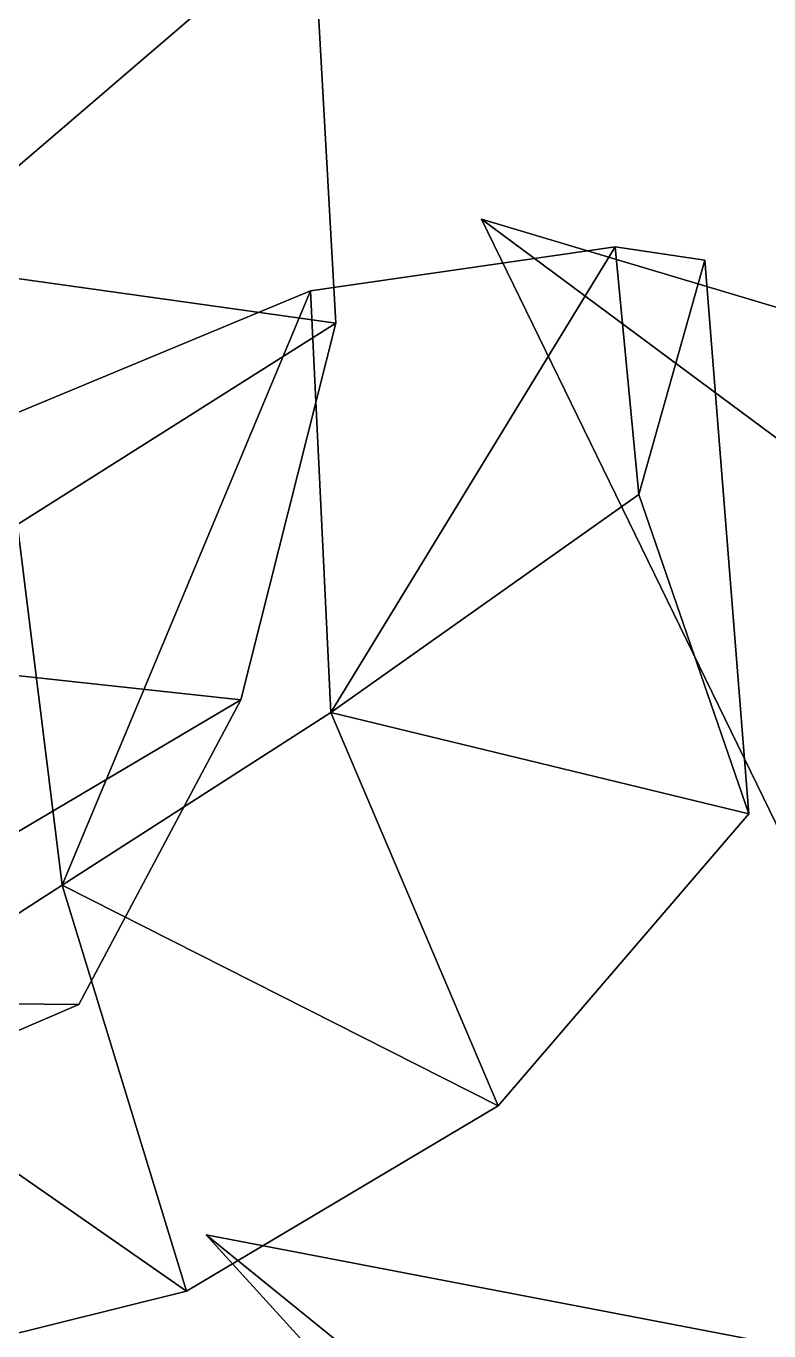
# Model space of a CAD drawing. Header units: metres. Extents: x -219 to 389, y -251 to 301.
# Drawn here: x 278.96 to 291.53, y -8.87 to 13.2 of the extents above; entities that cross this region are included whole.
import ezdxf

# ---------------------------------------------------------------- set-up
doc = ezdxf.new("R2010")
doc.units = ezdxf.units.M

msp = doc.modelspace()

# ---------------------------------------------------------------- linework, layer by layer
at = {"layer": 'Breeder_2Petal1', "color": 3}
for points in [[(277.8759, -18.757, 784.2716), (278.1153, -8.8364, 782.2475), (283.3778, -11.822, 784.0773)], [(277.8759, -18.757, 784.2716), (283.3778, -11.822, 784.0773), (278.1153, -8.8364, 782.2475)]]:
    msp.add_3dface(points, dxfattribs=at)
at = {"layer": 'Breeder_Leaf', "color": 3}
for points in [[(278.666, 17.5977, 790.8259), (283.8126, 15.1125, 790.4543), (276.9192, 9.1962, 788.6076)], [(278.666, 17.5977, 790.8259), (276.9192, 9.1962, 788.6076), (283.8126, 15.1125, 790.4543)], [(276.9192, 9.1962, 788.6076), (283.8126, 15.1125, 790.4543), (284.2058, 8.1801, 787.3661)], [(276.9192, 9.1962, 788.6076), (284.2058, 8.1801, 787.3661), (283.8126, 15.1125, 790.4543)], [(291.8701, -0.7359, 832.3632), (286.666, 9.9352, 833.7281), (293.7052, 4.7132, 833.6122)], [(291.8701, -0.7359, 832.3632), (293.7052, 4.7132, 833.6122), (286.666, 9.9352, 833.7281)], [(286.666, 9.9352, 833.7281), (298.2549, 6.4741, 836.6125), (293.7052, 4.7132, 833.6122)], [(286.666, 9.9352, 833.7281), (293.7052, 4.7132, 833.6122), (298.2549, 6.4741, 836.6125)], [(283.7774, 8.7274, 776.9734), (288.9322, 9.4665, 771.3105), (284.12, 1.593, 773.3439)], [(283.7774, 8.7274, 776.9734), (284.12, 1.593, 773.3439), (288.9322, 9.4665, 771.3105)], [(284.12, 1.593, 773.3439), (288.9322, 9.4665, 771.3105), (289.3309, 5.2801, 767.195)], [(284.12, 1.593, 773.3439), (289.3309, 5.2801, 767.195), (288.9322, 9.4665, 771.3105)], [(288.9322, 9.4665, 771.3105), (290.4438, 9.2462, 759.4578), (289.3309, 5.2801, 767.195)], [(288.9322, 9.4665, 771.3105), (289.3309, 5.2801, 767.195), (290.4438, 9.2462, 759.4578)], [(284.2058, 8.1801, 787.3661), (275.3617, 2.589, 786.4171), (276.9192, 9.1962, 788.6076)], [(284.2058, 8.1801, 787.3661), (276.9192, 9.1962, 788.6076), (275.3617, 2.589, 786.4171)], [(290.4438, 9.2462, 759.4578), (291.1903, -0.1218, 767.5992), (289.3309, 5.2801, 767.195)], [(290.4438, 9.2462, 759.4578), (289.3309, 5.2801, 767.195), (291.1903, -0.1218, 767.5992)], [(278.5938, 6.5691, 781.5117), (283.7774, 8.7274, 776.9734), (279.5749, -1.3295, 778.0001)], [(278.5938, 6.5691, 781.5117), (279.5749, -1.3295, 778.0001), (283.7774, 8.7274, 776.9734)], [(279.5749, -1.3295, 778.0001), (283.7774, 8.7274, 776.9734), (284.12, 1.593, 773.3439)], [(279.5749, -1.3295, 778.0001), (284.12, 1.593, 773.3439), (283.7774, 8.7274, 776.9734)], [(275.3617, 2.589, 786.4171), (284.2058, 8.1801, 787.3661), (282.5964, 1.8073, 784.1777)], [(275.3617, 2.589, 786.4171), (282.5964, 1.8073, 784.1777), (284.2058, 8.1801, 787.3661)], [(275.5449, -3.9308, 782.1523), (278.5938, 6.5691, 781.5117), (279.5749, -1.3295, 778.0001)], [(275.5449, -3.9308, 782.1523), (279.5749, -1.3295, 778.0001), (278.5938, 6.5691, 781.5117)], [(289.3309, 5.2801, 767.195), (291.1903, -0.1218, 767.5992), (284.12, 1.593, 773.3439)], [(289.3309, 5.2801, 767.195), (284.12, 1.593, 773.3439), (291.1903, -0.1218, 767.5992)], [(282.5964, 1.8073, 784.1777), (273.9819, -3.2935, 784.4834), (275.3617, 2.589, 786.4171)], [(282.5964, 1.8073, 784.1777), (275.3617, 2.589, 786.4171), (273.9819, -3.2935, 784.4834)], [(282.5964, 1.8073, 784.1777), (279.8559, -3.3477, 782.4377), (273.9819, -3.2935, 784.4834)], [(282.5964, 1.8073, 784.1777), (273.9819, -3.2935, 784.4834), (279.8559, -3.3477, 782.4377)], [(286.9513, -5.06409, 771.5178), (279.5749, -1.3295, 778.0001), (284.12, 1.593, 773.3439)], [(286.9513, -5.06409, 771.5178), (284.12, 1.593, 773.3439), (279.5749, -1.3295, 778.0001)], [(284.12, 1.593, 773.3439), (291.1903, -0.1218, 767.5992), (286.9513, -5.06409, 771.5178)], [(284.12, 1.593, 773.3439), (286.9513, -5.06409, 771.5178), (291.1903, -0.1218, 767.5992)], [(281.6778, -8.2004, 775.483), (275.5449, -3.9308, 782.1523), (279.5749, -1.3295, 778.0001)], [(281.6778, -8.2004, 775.483), (279.5749, -1.3295, 778.0001), (275.5449, -3.9308, 782.1523)], [(279.5749, -1.3295, 778.0001), (286.9513, -5.06409, 771.5178), (281.6778, -8.2004, 775.483)], [(279.5749, -1.3295, 778.0001), (281.6778, -8.2004, 775.483), (286.9513, -5.06409, 771.5178)], [(273.9819, -3.2935, 784.4834), (279.8559, -3.3477, 782.4377), (275.8264, -5.07992, 780.417)], [(273.9819, -3.2935, 784.4834), (275.8264, -5.07992, 780.417), (279.8559, -3.3477, 782.4377)], [(281.6778, -8.2004, 775.483), (277.2509, -9.3024, 779.5204), (275.5449, -3.9308, 782.1523)], [(281.6778, -8.2004, 775.483), (275.5449, -3.9308, 782.1523), (277.2509, -9.3024, 779.5204)]]:
    msp.add_3dface(points, dxfattribs=at)
at = {"layer": 'Breeder_Stipule', "color": 3}
for points in [[(287.2883, -11.5293, 832.858), (286.4273, -12.1009, 828.1151), (282.0129, -7.2457, 836.6092)], [(287.2883, -11.5293, 832.858), (282.0129, -7.2457, 836.6092), (286.4273, -12.1009, 828.1151)], [(292.0292, -9.1677, 832.0025), (287.2883, -11.5293, 832.858), (282.0129, -7.2457, 836.6092)], [(292.0292, -9.1677, 832.0025), (282.0129, -7.2457, 836.6092), (287.2883, -11.5293, 832.858)]]:
    msp.add_3dface(points, dxfattribs=at)

doc.saveas('drawing.dxf')
